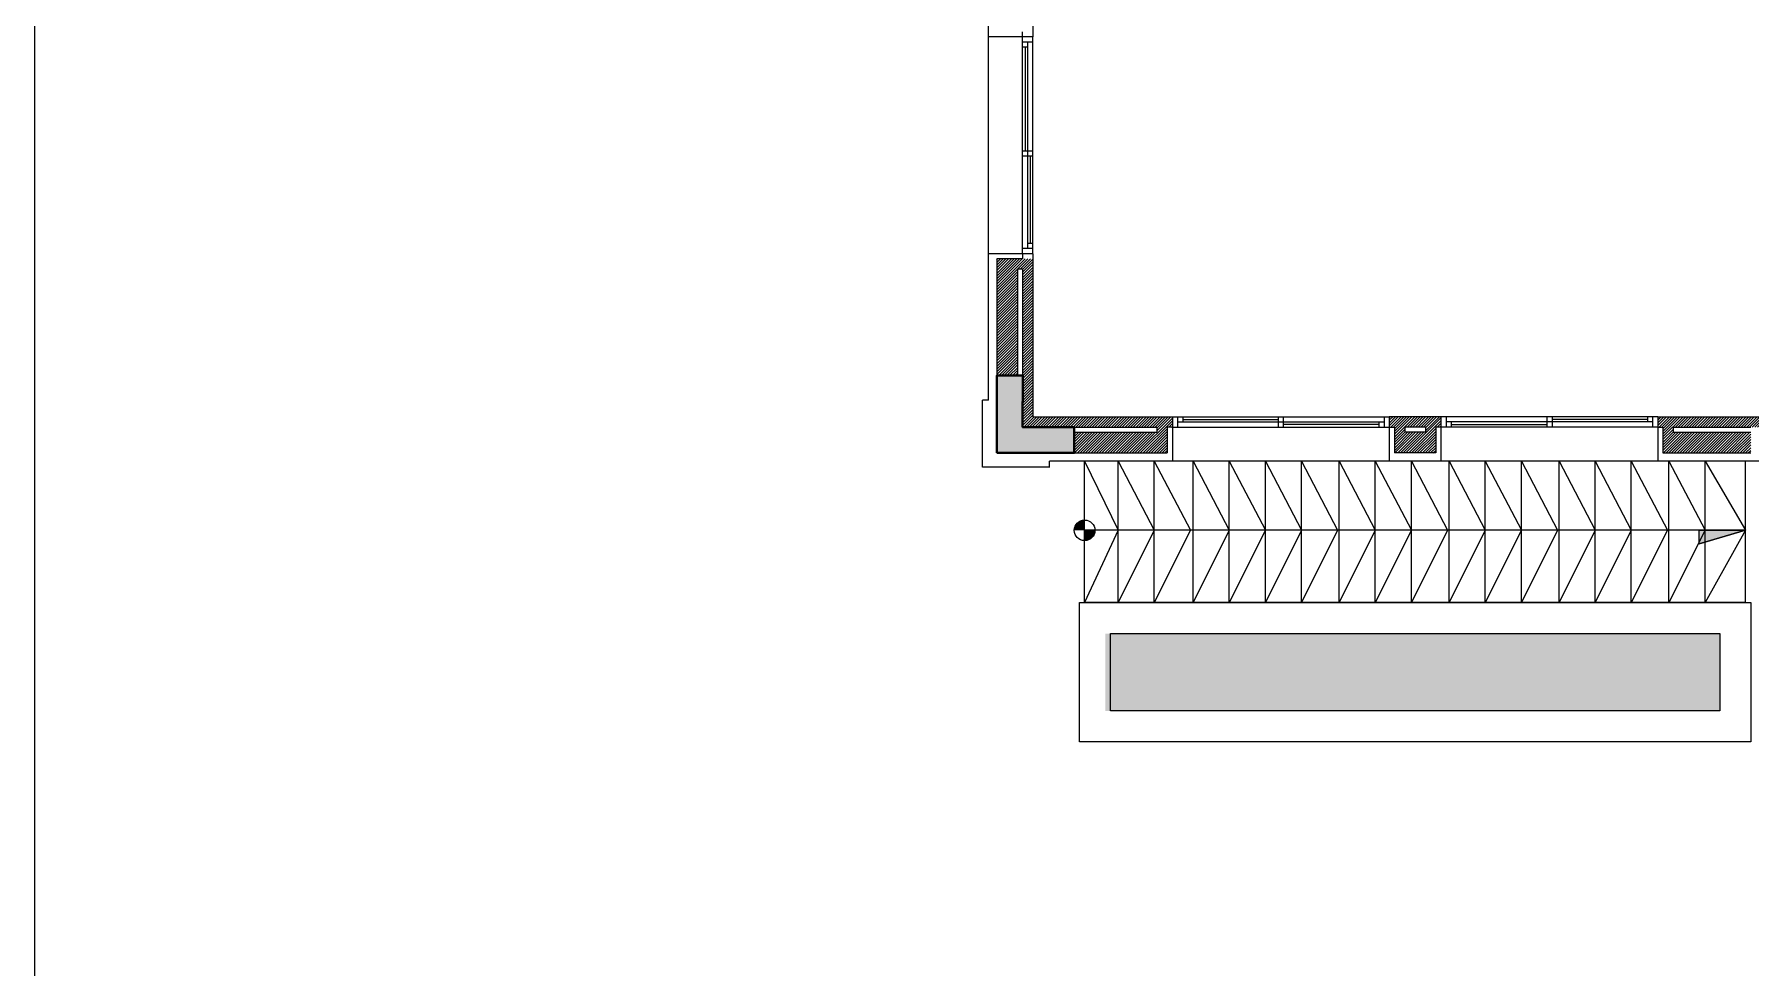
# Model space of a CAD drawing. Header units: inches. Extents: x 230831 to 416194, y 441295 to 526666.
# Drawn here: x 367794 to 384414, y 485178 to 494220 of the extents above; entities that cross this region are included whole.
import ezdxf

# ---------------------------------------------------------------- set-up
doc = ezdxf.new("R2010")
doc.units = ezdxf.units.IN
doc.header["$MEASUREMENT"] = 0
for name, color, linetype, lineweight in [('1', 1, 'Continuous', 50), ('xref grd floor$0$A-FLOR-HRAL', 4, 'Continuous', 18), ('xref grd floor$0$A-FLOR-TILE', 8, 'Continuous', 9), ('xref grd floor$0$A-GLAZ', 134, 'Continuous', 18), ('xref grd floor$0$A-WALL-TILE', 8, 'Continuous', 9), ('xref grd floor$0$XREF-V2-GF_COLS$0$A-COLS', 5, 'Continuous', 40), ('xref grd floor$0$XREF-V2-GF_COLS$0$A-COLS-PATT', 253, 'Continuous', 20)]:
    doc.layers.add(name, color=color, linetype=linetype, lineweight=lineweight)
for name, color, linetype in [('xref grd floor$0$A-WALL', 7, 'Continuous'), ('xref grd floor$0$CQ Wall hatch_CHB', 8, 'Continuous'), ('xref grd floor$0$XREF_ROAD$0$A-RAMP', 253, 'Continuous')]:
    doc.layers.add(name, color=color, linetype=linetype)
pattern_1 = [(90, (20869.72, 76050.64), (-141.42136, 141.42136), [37.5, -245.3427]), (45, (20869.72, 76050.64), (-141.4214, 141.4214), [37.5, -162.5]), (135, (20869.72, 76050.64), (-141.4214, -141.4214), [37.5, -162.5])]
pattern_2 = [(45, (20869.716, 76050.643), (-13.258252, 13.258252), [])]

# ---------------------------------------------------------------- blocks, each defined once
blk = doc.blocks.new('xref grd floor$0$XREF-V2-GF_COLS')
at = {"layer": 'xref grd floor$0$XREF-V2-GF_COLS$0$A-COLS-PATT'}
blk.add_hatch(color=256, dxfattribs=at).paths.add_polyline_path([(257994, 475147), (258722, 475328), (258662, 475570), (258176, 475450), (258056, 475935), (257813, 475875)])
at = {"layer": 'xref grd floor$0$XREF-V2-GF_COLS$0$A-COLS'}
blk.add_lwpolyline([(257994, 475147), (258722, 475328), (258662, 475570), (258176, 475450), (258056, 475935), (257813, 475875)], close=True, dxfattribs=at)
blk.add_lwpolyline([(257994, 475147), (258722, 475328), (258662, 475570), (258176, 475450), (258056, 475935), (257813, 475875)], close=True, dxfattribs=at)
blk = doc.blocks.new('xref grd floor$0$stonecladding')
at = {"layer": 'xref grd floor$0$A-WALL-TILE'}
for p, q in [((9240, 16186, 0), (9240, 26301, 0)), ((9240, 16186, 0), (9180, 16186, 0)), ((9180, 15536, 0), (9180, 16186, 0)), ((9830, 15536, 0), (9180, 15536, 0)), ((16910, 15596, 0), (9830, 15596, 0)), ((9830, 15536, 0), (9830, 15596, 0))]:
    blk.add_line(p, q, dxfattribs=at)
blk = doc.blocks.new('mak ground floor plan')
at = {"layer": 'xref grd floor$0$A-FLOR-TILE'}
h = blk.add_hatch(dxfattribs=at)
h.set_pattern_fill('GRASS', color=252, scale=200, angle=-13.9714)
h.set_pattern_definition(pattern_1)
h.paths.add_polyline_path([(58850, 89225), (58850, 91646), (52950, 91646), (52950, 89225)])
h.paths.add_polyline_path([(31240, 89226), (31240, 89976), (37190, 89976), (37190, 89226)])
h = blk.add_hatch(dxfattribs=at)
h.set_pattern_fill('GRASS', color=252, scale=200, angle=-13.9714)
h.set_pattern_definition(pattern_1)
h.paths.add_polyline_path([(58850, 89225), (58850, 91646), (52950, 91646), (52950, 89225)])
h.paths.add_polyline_path([(31240, 89226), (31240, 89976), (37190, 89976), (37190, 89226)])
h = blk.add_hatch(dxfattribs=at)
h.set_pattern_fill('GRASS', color=252, scale=200, angle=-13.9714)
h.set_pattern_definition(pattern_1)
h.paths.add_polyline_path([(58850, 89225), (58850, 91646), (52950, 91646), (52950, 89225)])
h.paths.add_polyline_path([(31240, 89226), (31240, 89976), (37190, 89976), (37190, 89226)])
at = {"layer": 'xref grd floor$0$CQ Wall hatch_CHB'}
h = blk.add_hatch(dxfattribs=at)
h.set_pattern_fill('ANSI31,_O', color=8, scale=150)
h.set_pattern_definition(pattern_2)
h.paths.add_polyline_path([(31840, 92076), (30540, 92076), (30540, 93606), (30190, 93606), (30190, 92476), (30390, 92476), (30390, 93506), (30440, 93506), (30440, 92476), (30440, 91976), (30940, 91976), (31740, 91976), (31740, 91926), (30940, 91926), (30940, 91726), (31840, 91726), (31840, 91976), (31890, 91976), (31890, 92076)])
h = blk.add_hatch(dxfattribs=at)
h.set_pattern_fill('ANSI31,_O', color=8, scale=150)
h.set_pattern_definition(pattern_2)
h.paths.add_polyline_path([(38040, 93386), (37940, 93386), (37940, 92076), (36640, 92076), (36590, 92076), (36590, 91976), (36640, 91976), (36640, 91726), (37490, 91726), (37490, 91926), (36740, 91926), (36740, 91976), (37490, 91976), (38040, 91976)])
h = blk.add_hatch(dxfattribs=at)
h.set_pattern_fill('ANSI31,_O', color=8, scale=150)
h.set_pattern_definition(pattern_2)
h.paths.add_polyline_path([(34440, 92076), (34040, 92076), (33990, 92076), (33990, 91976), (34040, 91976), (34040, 91726), (34440, 91726), (34440, 91976), (34490, 91976), (34490, 92076)])
h.paths.add_polyline_path([(34140, 91926), (34140, 91976), (34340, 91976), (34340, 91926)], flags=16)
at = {"layer": 'xref grd floor$0$XREF_ROAD$0$A-RAMP'}
h = blk.add_hatch(color=256, dxfattribs=at)
h.dxf.hatch_style = 1
edge = h.paths.add_edge_path()
edge.add_line((31040, 91076), (31040, 90976))
edge.add_line((31040, 90976), (30940, 90976))
edge.add_arc((31040, 90976), 100, 90, 180, ccw=False)
edge = h.paths.add_edge_path()
edge.add_line((31040, 90976), (31140, 90976))
edge.add_arc((31040, 90976), 100, -90, 0, ccw=False)
edge.add_line((31040, 90876), (31040, 90976))
h = blk.add_hatch(color=256, dxfattribs=at)
h.dxf.hatch_style = 1
edge = h.paths.add_edge_path()
edge.add_line((31040, 91076), (31040, 90976))
edge.add_line((31040, 90976), (30940, 90976))
edge.add_arc((31040, 90976), 100, 90, 180, ccw=False)
edge = h.paths.add_edge_path()
edge.add_line((31040, 90976), (31140, 90976))
edge.add_arc((31040, 90976), 100, -90, 0, ccw=False)
edge.add_line((31040, 90876), (31040, 90976))
h = blk.add_hatch(color=256, dxfattribs=at)
h.dxf.hatch_style = 1
edge = h.paths.add_edge_path()
edge.add_line((31040, 91076), (31040, 90976))
edge.add_line((31040, 90976), (30940, 90976))
edge.add_arc((31040, 90976), 100, 90, 180, ccw=False)
edge = h.paths.add_edge_path()
edge.add_line((31040, 90976), (31140, 90976))
edge.add_arc((31040, 90976), 100, -90, 0, ccw=False)
edge.add_line((31040, 90876), (31040, 90976))
h = blk.add_hatch(color=256, dxfattribs=at)
h.dxf.hatch_style = 1
h.paths.add_polyline_path([(36992, 90845), (37440, 90976), (36992, 90976)])
h = blk.add_hatch(color=256, dxfattribs=at)
h.dxf.hatch_style = 1
h.paths.add_polyline_path([(36992, 90845), (37440, 90976), (36992, 90976)])
h = blk.add_hatch(color=256, dxfattribs=at)
h.dxf.hatch_style = 1
h.paths.add_polyline_path([(36992, 90845), (37440, 90976), (36992, 90976)])
at = {"layer": 'Defpoints'}
blk.add_lwpolyline([(69270, 124451), (20870, 124451), (20870, 76051), (69270, 76051)], close=True, dxfattribs=at)
blk.add_lwpolyline([(69270, 124451), (20870, 124451), (20870, 76051), (69270, 76051)], close=True, dxfattribs=at)
at = {"layer": 'xref grd floor$0$A-FLOR-HRAL', "elevation": 0}
for points in [[(30990, 88926), (30990, 90276), (37490, 90276), (37490, 88926)], [(30990, 88926), (30990, 90276), (37490, 90276), (37490, 88926)], [(30990, 88926), (30990, 90276), (37490, 90276), (37490, 88926)], [(31290, 89226), (31290, 89976), (37190, 89976), (37190, 89226)], [(31290, 89226), (31290, 89976), (37190, 89976), (37190, 89226)], [(31290, 89226), (31290, 89976), (37190, 89976), (37190, 89226)]]:
    blk.add_lwpolyline(points, close=True, dxfattribs=at)
at = {"layer": 'xref grd floor$0$A-FLOR-TILE'}
blk.add_line((37440, 90276, 0), (37440, 91646, 0), dxfattribs=at)
blk.add_line((37440, 90276, 0), (37440, 91646, 0), dxfattribs=at)
blk.add_line((37440, 90276, 0), (37440, 91646, 0), dxfattribs=at)
at = {"layer": 'xref grd floor$0$A-GLAZ'}
for p, q in [((30440, 93656, 0), (30440, 95756, 0)), ((30440, 93656, 0), (30440, 95756, 0)), ((30440, 93656, 0), (30440, 95756, 0)), ((30440, 93656, 0), (30440, 95756, 0)), ((30440, 93656, 0), (30440, 95756, 0)), ((30440, 93656, 0), (30440, 95756, 0)), ((30540, 93656, 0), (30540, 95756, 0)), ((30540, 93656, 0), (30540, 95756, 0)), ((30540, 93656, 0), (30540, 95756, 0)), ((30540, 93656, 0), (30540, 95756, 0)), ((30540, 93656, 0), (30540, 95756, 0)), ((30540, 93656, 0), (30540, 95756, 0)), ((30540, 95706, 0), (30440, 95706, 0)), ((30540, 95706, 0), (30440, 95706, 0)), ((30540, 95706, 0), (30440, 95706, 0)), ((30540, 95706, 0), (30440, 95706, 0)), ((30540, 95706, 0), (30440, 95706, 0)), ((30540, 95706, 0), (30440, 95706, 0)), ((30490, 95656, 0), (30440, 95656, 0)), ((30490, 95656, 0), (30440, 95656, 0)), ((30490, 95656, 0), (30440, 95656, 0)), ((30490, 95656, 0), (30440, 95656, 0)), ((30490, 95656, 0), (30440, 95656, 0)), ((30490, 95656, 0), (30440, 95656, 0)), ((30465, 95656, 0), (30465, 94650, 0)), ((30465, 95656, 0), (30465, 94650, 0)), ((30465, 95656, 0), (30465, 94650, 0)), ((30465, 95656, 0), (30465, 94650, 0)), ((30465, 95656, 0), (30465, 94650, 0)), ((30465, 95656, 0), (30465, 94650, 0)), ((30490, 93706, 0), (30490, 95706, 0)), ((30490, 93706, 0), (30490, 95706, 0)), ((30490, 93706, 0), (30490, 95706, 0)), ((30490, 93706, 0), (30490, 95706, 0)), ((30490, 93706, 0), (30490, 95706, 0)), ((30490, 93706, 0), (30490, 95706, 0)), ((30540, 94650, 0), (30440, 94650, 0)), ((30540, 94650, 0), (30440, 94650, 0)), ((30540, 94650, 0), (30440, 94650, 0)), ((30540, 94650, 0), (30440, 94650, 0)), ((30540, 94650, 0), (30440, 94650, 0)), ((30540, 94650, 0), (30440, 94650, 0)), ((30540, 94600, 0), (30440, 94600, 0)), ((30540, 94600, 0), (30440, 94600, 0)), ((30540, 94600, 0), (30440, 94600, 0)), ((30540, 94600, 0), (30440, 94600, 0)), ((30540, 94600, 0), (30440, 94600, 0)), ((30540, 94600, 0), (30440, 94600, 0)), ((30515, 93756, 0), (30515, 94600, 0)), ((30515, 93756, 0), (30515, 94600, 0)), ((30515, 93756, 0), (30515, 94600, 0)), ((30515, 93756, 0), (30515, 94600, 0)), ((30515, 93756, 0), (30515, 94600, 0)), ((30515, 93756, 0), (30515, 94600, 0)), ((30540, 93756, 0), (30490, 93756, 0)), ((30540, 93756, 0), (30490, 93756, 0)), ((30540, 93756, 0), (30490, 93756, 0)), ((30540, 93756, 0), (30490, 93756, 0)), ((30540, 93756, 0), (30490, 93756, 0)), ((30540, 93756, 0), (30490, 93756, 0)), ((30540, 93706, 0), (30440, 93706, 0)), ((30540, 93706, 0), (30440, 93706, 0)), ((30540, 93706, 0), (30440, 93706, 0)), ((30540, 93706, 0), (30440, 93706, 0)), ((30540, 93706, 0), (30440, 93706, 0)), ((30540, 93706, 0), (30440, 93706, 0)), ((31890, 92076, 0), (33990, 92076, 0)), ((31890, 92076, 0), (33990, 92076, 0)), ((31890, 92076, 0), (33990, 92076, 0)), ((31890, 92076, 0), (33990, 92076, 0)), ((31890, 92076, 0), (33990, 92076, 0)), ((31890, 92076, 0), (33990, 92076, 0)), ((31940, 92076, 0), (31940, 91976, 0)), ((31940, 92076, 0), (31940, 91976, 0)), ((31940, 92076, 0), (31940, 91976, 0)), ((31940, 92076, 0), (31940, 91976, 0)), ((31940, 92076, 0), (31940, 91976, 0)), ((31940, 92076, 0), (31940, 91976, 0)), ((31990, 92076, 0), (31990, 92026, 0)), ((31990, 92076, 0), (31990, 92026, 0)), ((31990, 92076, 0), (31990, 92026, 0)), ((31990, 92076, 0), (31990, 92026, 0)), ((31990, 92076, 0), (31990, 92026, 0)), ((31990, 92076, 0), (31990, 92026, 0)), ((32914, 92076, 0), (32914, 91976, 0)), ((32914, 92076, 0), (32914, 91976, 0)), ((32914, 92076, 0), (32914, 91976, 0)), ((32914, 92076, 0), (32914, 91976, 0)), ((32914, 92076, 0), (32914, 91976, 0)), ((32914, 92076, 0), (32914, 91976, 0)), ((32964, 92076, 0), (32964, 91976, 0)), ((32964, 92076, 0), (32964, 91976, 0)), ((32964, 92076, 0), (32964, 91976, 0)), ((32964, 92076, 0), (32964, 91976, 0)), ((32964, 92076, 0), (32964, 91976, 0)), ((32964, 92076, 0), (32964, 91976, 0)), ((33940, 92076, 0), (33940, 91976, 0)), ((33940, 92076, 0), (33940, 91976, 0)), ((33940, 92076, 0), (33940, 91976, 0)), ((33940, 92076, 0), (33940, 91976, 0)), ((33940, 92076, 0), (33940, 91976, 0)), ((33940, 92076, 0), (33940, 91976, 0)), ((36590, 92076, 0), (34490, 92076, 0)), ((36590, 92076, 0), (34490, 92076, 0)), ((36590, 92076, 0), (34490, 92076, 0)), ((36590, 92076, 0), (34490, 92076, 0)), ((36590, 92076, 0), (34490, 92076, 0)), ((36590, 92076, 0), (34490, 92076, 0)), ((34540, 92076, 0), (34540, 91976, 0)), ((34540, 92076, 0), (34540, 91976, 0)), ((34540, 92076, 0), (34540, 91976, 0)), ((34540, 92076, 0), (34540, 91976, 0)), ((34540, 92076, 0), (34540, 91976, 0)), ((34540, 92076, 0), (34540, 91976, 0)), ((35516, 92076, 0), (35516, 91976, 0)), ((35516, 92076, 0), (35516, 91976, 0)), ((35516, 92076, 0), (35516, 91976, 0)), ((35516, 92076, 0), (35516, 91976, 0)), ((35516, 92076, 0), (35516, 91976, 0)), ((35516, 92076, 0), (35516, 91976, 0)), ((35566, 92076, 0), (35566, 91976, 0)), ((35566, 92076, 0), (35566, 91976, 0)), ((35566, 92076, 0), (35566, 91976, 0)), ((35566, 92076, 0), (35566, 91976, 0)), ((35566, 92076, 0), (35566, 91976, 0)), ((35566, 92076, 0), (35566, 91976, 0)), ((36490, 92076, 0), (36490, 92026, 0)), ((36490, 92076, 0), (36490, 92026, 0)), ((36490, 92076, 0), (36490, 92026, 0)), ((36490, 92076, 0), (36490, 92026, 0)), ((36490, 92076, 0), (36490, 92026, 0)), ((36490, 92076, 0), (36490, 92026, 0)), ((36540, 92076, 0), (36540, 91976, 0)), ((36540, 92076, 0), (36540, 91976, 0)), ((36540, 92076, 0), (36540, 91976, 0)), ((36540, 92076, 0), (36540, 91976, 0)), ((36540, 92076, 0), (36540, 91976, 0)), ((36540, 92076, 0), (36540, 91976, 0)), ((31890, 91976, 0), (33990, 91976, 0)), ((31890, 91976, 0), (33990, 91976, 0)), ((31890, 91976, 0), (33990, 91976, 0)), ((31890, 91976, 0), (33990, 91976, 0)), ((31890, 91976, 0), (33990, 91976, 0)), ((31890, 91976, 0), (33990, 91976, 0)), ((31940, 92026, 0), (33940, 92026, 0)), ((31940, 92026, 0), (33940, 92026, 0)), ((31940, 92026, 0), (33940, 92026, 0)), ((31940, 92026, 0), (33940, 92026, 0)), ((31940, 92026, 0), (33940, 92026, 0)), ((31940, 92026, 0), (33940, 92026, 0)), ((31990, 92051, 0), (32914, 92051, 0)), ((31990, 92051, 0), (32914, 92051, 0)), ((31990, 92051, 0), (32914, 92051, 0)), ((31990, 92051, 0), (32914, 92051, 0)), ((31990, 92051, 0), (32914, 92051, 0)), ((31990, 92051, 0), (32914, 92051, 0)), ((33890, 92001, 0), (32964, 92001, 0)), ((33890, 92001, 0), (32964, 92001, 0)), ((33890, 92001, 0), (32964, 92001, 0)), ((33890, 92001, 0), (32964, 92001, 0)), ((33890, 92001, 0), (32964, 92001, 0)), ((33890, 92001, 0), (32964, 92001, 0)), ((33890, 92026, 0), (33890, 91976, 0)), ((33890, 92026, 0), (33890, 91976, 0)), ((33890, 92026, 0), (33890, 91976, 0)), ((33890, 92026, 0), (33890, 91976, 0)), ((33890, 92026, 0), (33890, 91976, 0)), ((33890, 92026, 0), (33890, 91976, 0)), ((36590, 91976, 0), (34490, 91976, 0)), ((36590, 91976, 0), (34490, 91976, 0)), ((36590, 91976, 0), (34490, 91976, 0)), ((36590, 91976, 0), (34490, 91976, 0)), ((36590, 91976, 0), (34490, 91976, 0)), ((36590, 91976, 0), (34490, 91976, 0)), ((36540, 92026, 0), (34540, 92026, 0)), ((36540, 92026, 0), (34540, 92026, 0)), ((36540, 92026, 0), (34540, 92026, 0)), ((36540, 92026, 0), (34540, 92026, 0)), ((36540, 92026, 0), (34540, 92026, 0)), ((36540, 92026, 0), (34540, 92026, 0)), ((34590, 92026, 0), (34590, 91976, 0)), ((34590, 92026, 0), (34590, 91976, 0)), ((34590, 92026, 0), (34590, 91976, 0)), ((34590, 92026, 0), (34590, 91976, 0)), ((34590, 92026, 0), (34590, 91976, 0)), ((34590, 92026, 0), (34590, 91976, 0)), ((34590, 92001, 0), (35516, 92001, 0)), ((34590, 92001, 0), (35516, 92001, 0)), ((34590, 92001, 0), (35516, 92001, 0)), ((34590, 92001, 0), (35516, 92001, 0)), ((34590, 92001, 0), (35516, 92001, 0)), ((34590, 92001, 0), (35516, 92001, 0)), ((36490, 92051, 0), (35566, 92051, 0)), ((36490, 92051, 0), (35566, 92051, 0)), ((36490, 92051, 0), (35566, 92051, 0)), ((36490, 92051, 0), (35566, 92051, 0)), ((36490, 92051, 0), (35566, 92051, 0)), ((36490, 92051, 0), (35566, 92051, 0))]:
    blk.add_line(p, q, dxfattribs=at)
at = {"layer": 'xref grd floor$0$A-WALL'}
for p, q in [((30540, 97176, 0), (30540, 95756, 0)), ((30540, 97176, 0), (30540, 95756, 0)), ((30540, 97176, 0), (30540, 95756, 0)), ((30440, 95756, 0), (30440, 95806)), ((30440, 95756, 0), (30440, 95806)), ((30440, 95756, 0), (30440, 95806)), ((30540, 95756, 0), (30440, 95756, 0)), ((30540, 95756, 0), (30440, 95756, 0)), ((30540, 95756, 0), (30440, 95756, 0)), ((30190, 93606, 0), (30190, 92476, 0)), ((30440, 93606), (30190, 93606)), ((30190, 93606, 0), (30190, 92476, 0)), ((30440, 93606), (30190, 93606)), ((30190, 93606, 0), (30190, 92476, 0)), ((30440, 93606), (30190, 93606)), ((30540, 93656, 0), (30440, 93656, 0)), ((30440, 93656, 0), (30440, 93606)), ((30540, 93656, 0), (30440, 93656, 0)), ((30440, 93656, 0), (30440, 93606)), ((30540, 93656, 0), (30440, 93656, 0)), ((30440, 93656, 0), (30440, 93606)), ((30540, 93656, 0), (30540, 92076, 0)), ((30540, 93656, 0), (30540, 92076, 0)), ((30540, 93656, 0), (30540, 92076, 0)), ((30540, 92076, 0), (31890, 92076, 0)), ((30540, 92076, 0), (31890, 92076, 0)), ((30540, 92076, 0), (31890, 92076, 0)), ((31890, 92076, 0), (31890, 91976, 0)), ((31890, 92076, 0), (31890, 91976, 0)), ((31890, 92076, 0), (31890, 91976, 0)), ((34490, 92076, 0), (33990, 92076, 0)), ((33990, 92076, 0), (33990, 91976, 0)), ((34490, 92076, 0), (33990, 92076, 0)), ((33990, 92076, 0), (33990, 91976, 0)), ((34490, 92076, 0), (33990, 92076, 0)), ((33990, 92076, 0), (33990, 91976, 0)), ((34490, 92076, 0), (34490, 91976, 0)), ((34490, 92076, 0), (34490, 91976, 0)), ((34490, 92076, 0), (34490, 91976, 0)), ((36590, 92076, 0), (37940, 92076, 0)), ((36590, 92076, 0), (36590, 91976, 0)), ((36590, 92076, 0), (37940, 92076, 0)), ((36590, 92076, 0), (36590, 91976, 0)), ((36590, 92076, 0), (37940, 92076, 0)), ((36590, 92076, 0), (36590, 91976, 0)), ((31840, 91976, 0), (31840, 91726, 0)), ((31890, 91976, 0), (31840, 91976, 0)), ((31840, 91976, 0), (31840, 91726, 0)), ((31890, 91976, 0), (31840, 91976, 0)), ((31840, 91976, 0), (31840, 91726, 0)), ((31890, 91976, 0), (31840, 91976, 0)), ((33990, 91976, 0), (34040, 91976, 0)), ((33990, 91976, 0), (34040, 91976, 0)), ((33990, 91976, 0), (34040, 91976, 0)), ((34040, 91976, 0), (34040, 91726, 0)), ((34040, 91976, 0), (34040, 91726, 0)), ((34040, 91976, 0), (34040, 91726, 0)), ((34440, 91976, 0), (34440, 91726, 0)), ((34490, 91976, 0), (34440, 91976, 0)), ((34440, 91976, 0), (34440, 91726, 0)), ((34490, 91976, 0), (34440, 91976, 0)), ((34440, 91976, 0), (34440, 91726, 0)), ((34490, 91976, 0), (34440, 91976, 0)), ((36590, 91976, 0), (36640, 91976, 0)), ((36590, 91976, 0), (36640, 91976, 0)), ((36590, 91976, 0), (36640, 91976, 0)), ((36640, 91976, 0), (36640, 91726, 0)), ((36640, 91976, 0), (36640, 91726, 0)), ((36640, 91976, 0), (36640, 91726, 0)), ((30940, 91726, 0), (31840, 91726, 0)), ((30940, 91726, 0), (31840, 91726, 0)), ((30940, 91726, 0), (31840, 91726, 0)), ((34440, 91726, 0), (34040, 91726, 0)), ((34440, 91726, 0), (34040, 91726, 0)), ((34440, 91726, 0), (34040, 91726, 0)), ((36640, 91726, 0), (37490, 91726, 0)), ((36640, 91726, 0), (37490, 91726, 0)), ((36640, 91726, 0), (37490, 91726, 0))]:
    blk.add_line(p, q, dxfattribs=at)
at = {"layer": 'xref grd floor$0$A-WALL', "color": 1}
for p, q in [((30390, 93506, 0), (30390, 92476, 0)), ((30440, 93506), (30390, 93506)), ((30390, 93506, 0), (30390, 92476, 0)), ((30440, 93506), (30390, 93506)), ((30390, 93506, 0), (30390, 92476, 0)), ((30440, 93506), (30390, 93506)), ((30440, 93506, 0), (30440, 92476, 0)), ((30440, 93506, 0), (30440, 92476, 0)), ((30440, 93506, 0), (30440, 92476, 0)), ((30940, 91976, 0), (31740, 91976, 0)), ((30940, 91976, 0), (31740, 91976, 0)), ((30940, 91976, 0), (31740, 91976, 0)), ((30940, 91926, 0), (31740, 91926, 0)), ((30940, 91926, 0), (31740, 91926, 0)), ((30940, 91926, 0), (31740, 91926, 0)), ((31740, 91976, 0), (31740, 91926, 0)), ((31740, 91976, 0), (31740, 91926, 0)), ((31740, 91976, 0), (31740, 91926, 0)), ((34340, 91976, 0), (34140, 91976, 0)), ((34140, 91976, 0), (34140, 91926, 0)), ((34340, 91976, 0), (34140, 91976, 0)), ((34140, 91976, 0), (34140, 91926, 0)), ((34340, 91976, 0), (34140, 91976, 0)), ((34140, 91976, 0), (34140, 91926, 0)), ((34340, 91926, 0), (34140, 91926, 0)), ((34340, 91926, 0), (34140, 91926, 0)), ((34340, 91926, 0), (34140, 91926, 0)), ((34340, 91976, 0), (34340, 91926, 0)), ((34340, 91976, 0), (34340, 91926, 0)), ((34340, 91976, 0), (34340, 91926, 0)), ((36740, 91976, 0), (37490, 91976, 0)), ((36740, 91976, 0), (36740, 91926, 0)), ((36740, 91976, 0), (37490, 91976, 0)), ((36740, 91976, 0), (36740, 91926, 0)), ((36740, 91976, 0), (37490, 91976, 0)), ((36740, 91976, 0), (36740, 91926, 0)), ((36740, 91926, 0), (37490, 91926, 0)), ((36740, 91926, 0), (37490, 91926, 0)), ((36740, 91926, 0), (37490, 91926, 0))]:
    blk.add_line(p, q, dxfattribs=at)
at = {"layer": 'xref grd floor$0$A-WALL-TILE'}
for p, q in [((30440, 95756, 0), (30110, 95756, 0)), ((30440, 95756, 0), (30110, 95756, 0)), ((30440, 95756, 0), (30110, 95756, 0)), ((30440, 93656, 0), (30110, 93656, 0)), ((30440, 93656, 0), (30110, 93656, 0)), ((30440, 93656, 0), (30110, 93656, 0)), ((31890, 91976, 0), (31890, 91646, 0)), ((31890, 91976, 0), (31890, 91646, 0)), ((31890, 91976, 0), (31890, 91646, 0)), ((33990, 91976, 0), (33990, 91646, 0)), ((33990, 91976, 0), (33990, 91646, 0)), ((33990, 91976, 0), (33990, 91646, 0)), ((34490, 91976, 0), (34490, 91646, 0)), ((34490, 91976, 0), (34490, 91646, 0)), ((34490, 91976, 0), (34490, 91646, 0)), ((36590, 91976, 0), (36590, 91646, 0)), ((36590, 91976, 0), (36590, 91646, 0)), ((36590, 91976, 0), (36590, 91646, 0)), ((37780, 91646, 0), (30700, 91646, 0)), ((30700, 91586, 0), (30700, 91646, 0)), ((37780, 91646, 0), (30700, 91646, 0)), ((30700, 91586, 0), (30700, 91646, 0)), ((37780, 91646, 0), (30700, 91646, 0)), ((30700, 91586, 0), (30700, 91646, 0))]:
    blk.add_line(p, q, dxfattribs=at)
at = {"layer": 'xref grd floor$0$XREF_ROAD$0$A-RAMP'}
blk.add_line((37440, 90276, 0), (31040, 90276, 0), dxfattribs=at)
blk.add_line((37440, 90276, 0), (31040, 90276, 0), dxfattribs=at)
blk.add_line((37440, 90276, 0), (31040, 90276, 0), dxfattribs=at)
at = {"layer": 'xref grd floor$0$XREF_ROAD$0$A-RAMP', "elevation": 0}
for points in [[(31040, 90276), (31040, 91646), (31365, 90976), (31040, 90276)], [(31040, 90276), (31040, 91646), (31365, 90976), (31040, 90276)], [(31040, 90276), (31040, 91646), (31365, 90976), (31040, 90276)], [(31365, 90276), (31365, 91646), (31715, 90976), (31365, 90276)], [(31365, 90276), (31365, 91646), (31715, 90976), (31365, 90276)], [(31365, 90276), (31365, 91646), (31715, 90976), (31365, 90276)], [(31715, 90276), (31715, 91646), (32065, 90976), (31715, 90276)], [(31715, 90276), (31715, 91646), (32065, 90976), (31715, 90276)], [(31715, 90276), (31715, 91646), (32065, 90976), (31715, 90276)], [(32090, 90276), (32090, 91646), (32440, 90976), (32090, 90276)], [(32090, 90276), (32090, 91646), (32440, 90976), (32090, 90276)], [(32090, 90276), (32090, 91646), (32440, 90976), (32090, 90276)], [(32440, 90276), (32440, 91646), (32790, 90976), (32440, 90276)], [(32440, 90276), (32440, 91646), (32790, 90976), (32440, 90276)], [(32440, 90276), (32440, 91646), (32790, 90976), (32440, 90276)], [(32790, 90276), (32790, 91646), (33140, 90976), (32790, 90276)], [(32790, 90276), (32790, 91646), (33140, 90976), (32790, 90276)], [(32790, 90276), (32790, 91646), (33140, 90976), (32790, 90276)], [(33140, 90276), (33140, 91646), (33490, 90976), (33140, 90276)], [(33140, 90276), (33140, 91646), (33490, 90976), (33140, 90276)], [(33140, 90276), (33140, 91646), (33490, 90976), (33140, 90276)], [(33505, 90276), (33505, 91646), (33855, 90976), (33505, 90276)], [(33505, 90276), (33505, 91646), (33855, 90976), (33505, 90276)], [(33505, 90276), (33505, 91646), (33855, 90976), (33505, 90276)], [(33855, 90276), (33855, 91646), (34205, 90976), (33855, 90276)], [(33855, 90276), (33855, 91646), (34205, 90976), (33855, 90276)], [(33855, 90276), (33855, 91646), (34205, 90976), (33855, 90276)], [(34205, 90276), (34205, 91646), (34555, 90976), (34205, 90276)], [(34205, 90276), (34205, 91646), (34555, 90976), (34205, 90276)], [(34205, 90276), (34205, 91646), (34555, 90976), (34205, 90276)], [(34569, 90276), (34569, 91646), (34919, 90976), (34569, 90276)], [(34569, 90276), (34569, 91646), (34919, 90976), (34569, 90276)], [(34569, 90276), (34569, 91646), (34919, 90976), (34569, 90276)], [(34919, 90276), (34919, 91646), (35269, 90976), (34919, 90276)], [(34919, 90276), (34919, 91646), (35269, 90976), (34919, 90276)], [(34919, 90276), (34919, 91646), (35269, 90976), (34919, 90276)], [(35269, 90276), (35269, 91646), (35619, 90976), (35269, 90276)], [(35269, 90276), (35269, 91646), (35619, 90976), (35269, 90276)], [(35269, 90276), (35269, 91646), (35619, 90976), (35269, 90276)], [(35634, 90276), (35634, 91646), (35984, 90976), (35634, 90276)], [(35634, 90276), (35634, 91646), (35984, 90976), (35634, 90276)], [(35634, 90276), (35634, 91646), (35984, 90976), (35634, 90276)], [(35984, 90276), (35984, 91646), (36334, 90976), (35984, 90276)], [(35984, 90276), (35984, 91646), (36334, 90976), (35984, 90276)], [(35984, 90276), (35984, 91646), (36334, 90976), (35984, 90276)], [(36334, 90276), (36334, 91646), (36684, 90976), (36334, 90276)], [(36334, 90276), (36334, 91646), (36684, 90976), (36334, 90276)], [(36334, 90276), (36334, 91646), (36684, 90976), (36334, 90276)], [(36698, 90276), (36698, 91646), (37048, 90976), (36698, 90276)], [(36698, 90276), (36698, 91646), (37048, 90976), (36698, 90276)], [(36698, 90276), (36698, 91646), (37048, 90976), (36698, 90276)], [(37048, 90276), (37048, 91646), (37440, 90976), (37048, 90276)], [(37048, 90276), (37048, 91646), (37440, 90976), (37048, 90276)], [(37048, 90276), (37048, 91646), (37440, 90976), (37048, 90276)], [(36992, 90845), (37440, 90976), (31040, 90976)], [(36992, 90845), (37440, 90976), (31040, 90976)], [(36992, 90845), (37440, 90976), (31040, 90976)]]:
    blk.add_lwpolyline(points, dxfattribs=at)
at = {"layer": 'xref grd floor$0$XREF_ROAD$0$A-RAMP'}
blk.add_lwpolyline([(36992, 90976), (37440, 90976), (36992, 90845), (36992, 90976)], close=True, dxfattribs=at)
blk.add_lwpolyline([(36992, 90976), (37440, 90976), (36992, 90845), (36992, 90976)], close=True, dxfattribs=at)
blk.add_lwpolyline([(36992, 90976), (37440, 90976), (36992, 90845), (36992, 90976)], close=True, dxfattribs=at)
blk.add_circle((31040, 90976, 0), 100, dxfattribs=at)
blk.add_circle((31040, 90976, 0), 100, dxfattribs=at)
blk.add_circle((31040, 90976, 0), 100, dxfattribs=at)
at = {"rotation": 346.0285767170143}
blk.add_blockref('xref grd floor$0$XREF-V2-GF_COLS', (-334890, -307074, 0), dxfattribs=at)
blk.add_blockref('xref grd floor$0$XREF-V2-GF_COLS', (-334890, -307074, 0), dxfattribs=at)
blk.add_blockref('xref grd floor$0$XREF-V2-GF_COLS', (-334890, -307074, 0), dxfattribs=at)
at = {"layer": 'xref grd floor$0$A-WALL'}
blk.add_blockref('xref grd floor$0$stonecladding', (20870, 76051), dxfattribs=at)
blk.add_blockref('xref grd floor$0$stonecladding', (20870, 76051), dxfattribs=at)
blk.add_blockref('xref grd floor$0$stonecladding', (20870, 76051), dxfattribs=at)

msp = doc.modelspace()

# ---------------------------------------------------------------- block references
at = {"layer": '1'}
msp.add_blockref('mak ground floor plan', (346924.167, 398438.759), dxfattribs=at)

doc.saveas('drawing.dxf')
